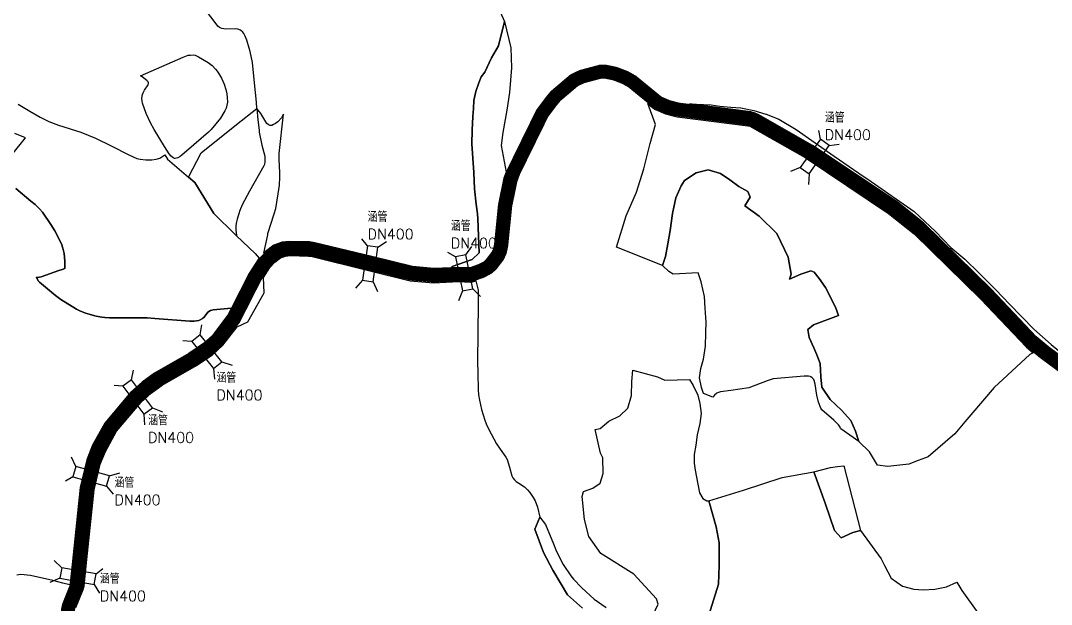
# Model space of a CAD drawing. Header units: millimetres. Extents: x 35444746 to 35449000, y 3482000 to 3488437.
# Drawn here: x 35447621.2 to 35447917.9, y 3487617.1 to 3487785.2 of the extents above; entities that cross this region are included whole.
import ezdxf

# ---------------------------------------------------------------- set-up
doc = ezdxf.new("R2010")
doc.units = ezdxf.units.MM
doc.linetypes.add('X3', pattern=[5, 4, -1])
for name, color, linetype, true_color in [('0203.02旱地整理', 9, 'Continuous', 0x808080), ('0204.02水田整理', 9, 'Continuous', 0x808080), ('0302.02田间道路工程', 6, 'X3', 0xff00ff), ('0401.03涵管标注', 4, '732', 0x00ffff)]:
    doc.layers.add(name, color=color, linetype=linetype, true_color=true_color)
doc.styles.add('FS', font='rs.shx', dxfattribs={"bigfont": 'fs.shx'})
doc.linetypes.add('732', pattern='A,9,-0.5,[162,AAA.SHX,S=1,R=0,X=0,Y=0],-0.5', length=10)

msp = doc.modelspace()

# ---------------------------------------------------------------- linework, layer by layer
at = {"layer": '0203.02旱地整理', "color": 41}
for points in [[(35447760.503, 3487784.953), (35447762.286, 3487777.359), (35447762.518, 3487771.589), (35447761.962, 3487764.505), (35447761.17, 3487759.391), (35447760.023, 3487753.003), (35447759.517, 3487749.25), (35447760.957571, 3487741.580711), (35447760.333219, 3487739.844402), (35447758.756706, 3487732.279548), (35447757.593133, 3487720.795958), (35447757.293418, 3487719.391703), (35447756.852883, 3487718.410856), (35447755.243724, 3487716.278645), (35447754.539029, 3487715.6784), (35447752.983288, 3487714.841626), (35447750.571547, 3487714.013352), (35447747.380498, 3487714.142275), (35447745.038819, 3487714.039051), (35447745.40278, 3487714.406371), (35447751.168317, 3487716.360211), (35447753.191, 3487718.281), (35447752.839, 3487728.119), (35447752.711, 3487729.532), (35447752.311, 3487732.362), (35447751.889, 3487736.784), (35447751.637, 3487741.423), (35447751.087, 3487749.722), (35447751.153, 3487753.616), (35447751.373, 3487757.568), (35447751.557, 3487759.84), (35447751.665, 3487762.158), (35447752.215, 3487764.798), (35447753.073, 3487767.299), (35447753.749, 3487769.019), (35447754.804, 3487770.313), (35447756.708, 3487774.429), (35447758.762, 3487777.87)], [(35447760.503, 3487784.953), (35447762.286, 3487777.359), (35447762.518, 3487771.589), (35447761.962, 3487764.505), (35447761.17, 3487759.391), (35447760.023, 3487753.003), (35447759.517, 3487749.25), (35447760.957571, 3487741.580711), (35447760.333219, 3487739.844402), (35447758.756706, 3487732.279548), (35447757.593133, 3487720.795958), (35447757.293418, 3487719.391703), (35447756.852883, 3487718.410856), (35447755.243724, 3487716.278645), (35447754.539029, 3487715.6784), (35447752.983288, 3487714.841626), (35447750.571547, 3487714.013352), (35447747.380498, 3487714.142275), (35447745.038819, 3487714.039051), (35447745.40278, 3487714.406371), (35447751.168317, 3487716.360211), (35447753.191, 3487718.281), (35447752.839, 3487728.119), (35447752.711, 3487729.532), (35447752.311, 3487732.362), (35447751.889, 3487736.784), (35447751.637, 3487741.423), (35447751.087, 3487749.722), (35447751.153, 3487753.616), (35447751.373, 3487757.568), (35447751.557, 3487759.84), (35447751.665, 3487762.158), (35447752.215, 3487764.798), (35447753.073, 3487767.299), (35447753.749, 3487769.019), (35447754.804, 3487770.313), (35447756.708, 3487774.429), (35447758.762, 3487777.87)], [(35447669.412, 3487775.221), (35447670.119, 3487775.231), (35447670.871, 3487775.289), (35447671.508, 3487775.193), (35447672.463, 3487774.698), (35447675.231, 3487773.101), (35447676.329, 3487772.23), (35447677.341, 3487771.158), (35447677.761, 3487770.644), (35447678.221, 3487770.012), (35447679.039, 3487768.603), (35447679.769, 3487766.833), (35447680.25, 3487765.292), (35447680.552, 3487764.091), (35447680.707, 3487763.008), (35447680.723, 3487761.647), (35447680.59, 3487760.806), (35447680.349, 3487759.982), (35447679.995, 3487759.171), (35447679.741, 3487758.716), (35447678.738, 3487757.078), (35447676.053, 3487753.818), (35447675.317, 3487753.06), (35447671.033, 3487749.444), (35447667.618, 3487746.48), (35447667.111, 3487746.074), (35447666.466, 3487745.683), (35447665.702, 3487745.446), (35447665.552, 3487745.465), (35447665.102, 3487745.635), (35447664.534, 3487746.148), (35447664.01, 3487746.854), (35447662.633, 3487748.979), (35447659.685, 3487753.818), (35447658.611, 3487755.756), (35447657.326, 3487758.46), (35447656.324, 3487761.398), (35447656.195, 3487761.955), (35447656.145, 3487762.83), (35447656.313, 3487763.904), (35447656.482, 3487764.391), (35447656.866, 3487765.129), (35447657.924, 3487766.694), (35447658.033, 3487767.024), (35447658.026, 3487767.3), (35447657.91, 3487767.534), (35447657.573, 3487767.911), (35447656.192, 3487768.985), (35447655.722, 3487769.304), (35447668.004, 3487774.64)], [(35447669.412, 3487775.221), (35447670.119, 3487775.231), (35447670.871, 3487775.289), (35447671.508, 3487775.193), (35447672.463, 3487774.698), (35447675.231, 3487773.101), (35447676.329, 3487772.23), (35447677.341, 3487771.158), (35447677.761, 3487770.644), (35447678.221, 3487770.012), (35447679.039, 3487768.603), (35447679.769, 3487766.833), (35447680.25, 3487765.292), (35447680.552, 3487764.091), (35447680.707, 3487763.008), (35447680.723, 3487761.647), (35447680.59, 3487760.806), (35447680.349, 3487759.982), (35447679.995, 3487759.171), (35447679.741, 3487758.716), (35447678.738, 3487757.078), (35447676.053, 3487753.818), (35447675.317, 3487753.06), (35447671.033, 3487749.444), (35447667.618, 3487746.48), (35447667.111, 3487746.074), (35447666.466, 3487745.683), (35447665.702, 3487745.446), (35447665.552, 3487745.465), (35447665.102, 3487745.635), (35447664.534, 3487746.148), (35447664.01, 3487746.854), (35447662.633, 3487748.979), (35447659.685, 3487753.818), (35447658.611, 3487755.756), (35447657.326, 3487758.46), (35447656.324, 3487761.398), (35447656.195, 3487761.955), (35447656.145, 3487762.83), (35447656.313, 3487763.904), (35447656.482, 3487764.391), (35447656.866, 3487765.129), (35447657.924, 3487766.694), (35447658.033, 3487767.024), (35447658.026, 3487767.3), (35447657.91, 3487767.534), (35447657.573, 3487767.911), (35447656.192, 3487768.985), (35447655.722, 3487769.304), (35447668.004, 3487774.64)], [(35447689.238, 3487759.831), (35447689.476, 3487756.626), (35447689.84, 3487753.608), (35447689.907, 3487753.048), (35447690.623, 3487749.341), (35447691.468, 3487746.164), (35447691.551, 3487745.111), (35447691.512, 3487744.552), (35447691.375, 3487743.735), (35447691.258, 3487743.416), (35447687.117, 3487736.06), (35447684.975, 3487732.119), (35447684.311, 3487730.464), (35447683.519, 3487728.013), (35447683.316, 3487727.239), (35447683.152, 3487726.178), (35447683.191, 3487725.331), (35447683.209, 3487724.936), (35447683.355, 3487723.337), (35447683.367, 3487723.234), (35447683.033, 3487723.547), (35447676.795, 3487729.654), (35447671.34, 3487738.618), (35447669.569, 3487740.117), (35447673.208, 3487747.091), (35447683.353, 3487755.313)], [(35447689.238, 3487759.831), (35447689.476, 3487756.626), (35447689.84, 3487753.608), (35447689.907, 3487753.048), (35447690.623, 3487749.341), (35447691.468, 3487746.164), (35447691.551, 3487745.111), (35447691.512, 3487744.552), (35447691.375, 3487743.735), (35447691.258, 3487743.416), (35447687.117, 3487736.06), (35447684.975, 3487732.119), (35447684.311, 3487730.464), (35447683.519, 3487728.013), (35447683.316, 3487727.239), (35447683.152, 3487726.178), (35447683.191, 3487725.331), (35447683.209, 3487724.936), (35447683.355, 3487723.337), (35447683.367, 3487723.234), (35447683.033, 3487723.547), (35447676.795, 3487729.654), (35447671.34, 3487738.618), (35447669.569, 3487740.117), (35447673.208, 3487747.091), (35447683.353, 3487755.313)], [(35447801.72162, 3487761.266137), (35447803.171352, 3487760.081335), (35447803.932665, 3487759.591808), (35447806.8001, 3487758.364429), (35447809.441643, 3487757.674228), (35447810.147693, 3487757.516711), (35447830.551314, 3487754.899505), (35447831.124673, 3487754.740485), (35447831.73098, 3487754.425698), (35447846.987973, 3487745.775923), (35447871.045541, 3487729.663956), (35447878.425147, 3487723.815373), (35447897.592855, 3487705.012878), (35447910.704607, 3487691.176313), (35447912.63136, 3487689.558427), (35447911.706, 3487689.111), (35447901.468, 3487679.523), (35447894.725, 3487671.739), (35447892.931, 3487669.668), (35447890.08, 3487666.196), (35447882.44, 3487659.627), (35447881.65, 3487659.327), (35447879.529, 3487658.522), (35447876.876, 3487657.516), (35447870.857, 3487656.844), (35447867.87, 3487657.167), (35447865.545, 3487661.079), (35447862.451, 3487664.026), (35447861.477, 3487666.968), (35447860.186, 3487670.069), (35447857.511, 3487673.012), (35447854.266, 3487676.121), (35447851.837, 3487679.634), (35447851.524, 3487682.649), (35447851.296, 3487686.478), (35447850.41, 3487689.007), (35447849.523, 3487690.966), (35447848.151, 3487693.985), (35447847.748, 3487696.263), (35447849.382, 3487697.64), (35447856.66, 3487700.265), (35447855.762, 3487702.669), (35447852.854, 3487708.301), (35447851.073, 3487710.915), (35447849.615, 3487712.795), (35447848.639, 3487713.125), (35447845.788, 3487712.169), (35447842.512, 3487710.791), (35447842.963, 3487712.174), (35447842.091, 3487717.112), (35447838.85, 3487723.937), (35447833.82, 3487728.898), (35447829.662, 3487731.89), (35447831.224, 3487734.331), (35447830.492, 3487736.013), (35447827.98, 3487737.404), (35447825.309, 3487739.364), (35447822.636, 3487741.162), (35447819.074, 3487742.195), (35447815.671, 3487741.36), (35447812.262, 3487739.121), (35447811.38, 3487737.576), (35447809.826, 3487734.181), (35447808.835, 3487729.648), (35447808.166, 3487724.71), (35447807.502, 3487720.905), (35447806.832, 3487717.274), (35447805.987, 3487714.715), (35447792.752, 3487719.929), (35447795.468, 3487728.934), (35447798.493, 3487735.799), (35447800.592, 3487742.521), (35447802.385, 3487749.823), (35447803.99, 3487755.25)], [(35447801.72162, 3487761.266137), (35447803.171352, 3487760.081335), (35447803.932665, 3487759.591808), (35447806.8001, 3487758.364429), (35447809.441643, 3487757.674228), (35447810.147693, 3487757.516711), (35447830.551314, 3487754.899505), (35447831.124673, 3487754.740485), (35447831.73098, 3487754.425698), (35447846.987973, 3487745.775923), (35447871.045541, 3487729.663956), (35447878.425147, 3487723.815373), (35447897.592855, 3487705.012878), (35447910.704607, 3487691.176313), (35447912.63136, 3487689.558427), (35447911.706, 3487689.111), (35447901.468, 3487679.523), (35447894.725, 3487671.739), (35447892.931, 3487669.668), (35447890.08, 3487666.196), (35447882.44, 3487659.627), (35447881.65, 3487659.327), (35447879.529, 3487658.522), (35447876.876, 3487657.516), (35447870.857, 3487656.844), (35447867.87, 3487657.167), (35447865.545, 3487661.079), (35447862.451, 3487664.026), (35447861.477, 3487666.968), (35447860.186, 3487670.069), (35447857.511, 3487673.012), (35447854.266, 3487676.121), (35447851.837, 3487679.634), (35447851.524, 3487682.649), (35447851.296, 3487686.478), (35447850.41, 3487689.007), (35447849.523, 3487690.966), (35447848.151, 3487693.985), (35447847.748, 3487696.263), (35447849.382, 3487697.64), (35447856.66, 3487700.265), (35447855.762, 3487702.669), (35447852.854, 3487708.301), (35447851.073, 3487710.915), (35447849.615, 3487712.795), (35447848.639, 3487713.125), (35447845.788, 3487712.169), (35447842.512, 3487710.791), (35447842.963, 3487712.174), (35447842.091, 3487717.112), (35447838.85, 3487723.937), (35447833.82, 3487728.898), (35447829.662, 3487731.89), (35447831.224, 3487734.331), (35447830.492, 3487736.013), (35447827.98, 3487737.404), (35447825.309, 3487739.364), (35447822.636, 3487741.162), (35447819.074, 3487742.195), (35447815.671, 3487741.36), (35447812.262, 3487739.121), (35447811.38, 3487737.576), (35447809.826, 3487734.181), (35447808.835, 3487729.648), (35447808.166, 3487724.71), (35447807.502, 3487720.905), (35447806.832, 3487717.274), (35447805.987, 3487714.715), (35447792.752, 3487719.929), (35447795.468, 3487728.934), (35447798.493, 3487735.799), (35447800.592, 3487742.521), (35447802.385, 3487749.823), (35447803.99, 3487755.25)], [(35447805.987, 3487714.715), (35447806.832, 3487717.274), (35447807.502, 3487720.905), (35447808.166, 3487724.71), (35447808.835, 3487729.648), (35447809.826, 3487734.181), (35447811.38, 3487737.576), (35447812.262, 3487739.121), (35447815.671, 3487741.36), (35447819.074, 3487742.195), (35447822.636, 3487741.162), (35447825.309, 3487739.364), (35447827.98, 3487737.404), (35447830.492, 3487736.013), (35447831.224, 3487734.331), (35447829.662, 3487731.89), (35447833.82, 3487728.898), (35447838.85, 3487723.937), (35447842.091, 3487717.112), (35447842.963, 3487712.174), (35447842.512, 3487710.791), (35447845.788, 3487712.169), (35447848.639, 3487713.125), (35447849.615, 3487712.795), (35447851.073, 3487710.915), (35447852.854, 3487708.301), (35447855.762, 3487702.669), (35447856.66, 3487700.265), (35447849.382, 3487697.64), (35447847.748, 3487696.263), (35447848.151, 3487693.985), (35447849.523, 3487690.966), (35447850.41, 3487689.007), (35447851.296, 3487686.478), (35447851.524, 3487682.649), (35447851.837, 3487679.634), (35447854.266, 3487676.121), (35447857.511, 3487673.012), (35447860.186, 3487670.069), (35447861.477, 3487666.968), (35447862.451, 3487664.026), (35447857.3, 3487667.666), (35447857.214, 3487667.728), (35447856.964, 3487668.302), (35447856.647, 3487668.834), (35447855.254, 3487670.152), (35447851.801, 3487673.147), (35447851.502, 3487673.648), (35447850.845, 3487675.297), (35447850.404, 3487677.352), (35447849.866, 3487680.559), (35447849.617, 3487681.598), (35447849.49, 3487681.847), (35447849.036, 3487682.381), (35447848.661, 3487682.675), (35447848.493, 3487682.748), (35447848.024, 3487682.854), (35447846.698, 3487682.848), (35447837.777, 3487682.053), (35447836.046, 3487681.459), (35447830.804, 3487679.435), (35447825.585, 3487678.702), (35447822.671, 3487678.271), (35447822.061, 3487678.144), (35447821.585, 3487677.91), (35447820.89, 3487677.395), (35447820.464, 3487676.765), (35447817.794, 3487677.869), (35447817.219, 3487679.536), (35447816.661, 3487682.307), (35447816.998, 3487684.994), (35447817.742, 3487687.679), (35447818.329, 3487691.504), (35447818.426, 3487695.332), (35447818.525, 3487698.503), (35447818.457, 3487699.736), (35447818.29, 3487702.391), (35447818.08, 3487705.728), (35447817.05, 3487709.973), (35447816.238, 3487712.569), (35447809.026, 3487712.164), (35447807.782, 3487712.98)], [(35447805.987, 3487714.715), (35447806.832, 3487717.274), (35447807.502, 3487720.905), (35447808.166, 3487724.71), (35447808.835, 3487729.648), (35447809.826, 3487734.181), (35447811.38, 3487737.576), (35447812.262, 3487739.121), (35447815.671, 3487741.36), (35447819.074, 3487742.195), (35447822.636, 3487741.162), (35447825.309, 3487739.364), (35447827.98, 3487737.404), (35447830.492, 3487736.013), (35447831.224, 3487734.331), (35447829.662, 3487731.89), (35447833.82, 3487728.898), (35447838.85, 3487723.937), (35447842.091, 3487717.112), (35447842.963, 3487712.174), (35447842.512, 3487710.791), (35447845.788, 3487712.169), (35447848.639, 3487713.125), (35447849.615, 3487712.795), (35447851.073, 3487710.915), (35447852.854, 3487708.301), (35447855.762, 3487702.669), (35447856.66, 3487700.265), (35447849.382, 3487697.64), (35447847.748, 3487696.263), (35447848.151, 3487693.985), (35447849.523, 3487690.966), (35447850.41, 3487689.007), (35447851.296, 3487686.478), (35447851.524, 3487682.649), (35447851.837, 3487679.634), (35447854.266, 3487676.121), (35447857.511, 3487673.012), (35447860.186, 3487670.069), (35447861.477, 3487666.968), (35447862.451, 3487664.026), (35447857.3, 3487667.666), (35447857.214, 3487667.728), (35447856.964, 3487668.302), (35447856.647, 3487668.834), (35447855.254, 3487670.152), (35447851.801, 3487673.147), (35447851.502, 3487673.648), (35447850.845, 3487675.297), (35447850.404, 3487677.352), (35447849.866, 3487680.559), (35447849.617, 3487681.598), (35447849.49, 3487681.847), (35447849.036, 3487682.381), (35447848.661, 3487682.675), (35447848.493, 3487682.748), (35447848.024, 3487682.854), (35447846.698, 3487682.848), (35447837.777, 3487682.053), (35447836.046, 3487681.459), (35447830.804, 3487679.435), (35447825.585, 3487678.702), (35447822.671, 3487678.271), (35447822.061, 3487678.144), (35447821.585, 3487677.91), (35447820.89, 3487677.395), (35447820.464, 3487676.765), (35447817.794, 3487677.869), (35447817.219, 3487679.536), (35447816.661, 3487682.307), (35447816.998, 3487684.994), (35447817.742, 3487687.679), (35447818.329, 3487691.504), (35447818.426, 3487695.332), (35447818.525, 3487698.503), (35447818.457, 3487699.736), (35447818.29, 3487702.391), (35447818.08, 3487705.728), (35447817.05, 3487709.973), (35447816.238, 3487712.569), (35447809.026, 3487712.164), (35447807.782, 3487712.98)], [(35447849.541, 3487655.281), (35447854.346, 3487656.572), (35447856.302, 3487656.808), (35447858.177, 3487657.045), (35447862.904, 3487638.359), (35447860.784, 3487637.852), (35447857.428, 3487636.314), (35447855.477, 3487638.446), (35447852.739, 3487646.29)], [(35447849.541, 3487655.281), (35447854.346, 3487656.572), (35447856.302, 3487656.808), (35447858.177, 3487657.045), (35447862.904, 3487638.359), (35447860.784, 3487637.852), (35447857.428, 3487636.314), (35447855.477, 3487638.446), (35447852.739, 3487646.29)]]:
    msp.add_lwpolyline(points, close=True, dxfattribs=at)
for points in [[(35447620.506, 3487761.1), (35447623.864, 3487759.1), (35447626.835, 3487757.372), (35447629.396, 3487756.151), (35447632.106, 3487755.095), (35447638.532, 3487753.037), (35447642.817, 3487751.335), (35447647.317, 3487749.121), (35447652.341, 3487746.58), (35447654.721, 3487745.522), (35447655.625, 3487745.288), (35447657.269, 3487745.053), (35447659.036, 3487745.104), (35447660.278, 3487745.292), (35447661.319, 3487745.597), (35447662.761, 3487746.51), (35447663.492, 3487745.263), (35447669.569, 3487740.117), (35447671.34, 3487738.618), (35447676.795, 3487729.654), (35447683.033, 3487723.547), (35447683.367, 3487723.234), (35447688.753, 3487718.181), (35447689.904811, 3487716.82431), (35447689.772541, 3487716.687311), (35447687.037675, 3487712.411137), (35447681.967314, 3487702.441871), (35447676.669, 3487701.968), (35447675.851, 3487701.762), (35447675.148, 3487701.261), (35447674.068, 3487699.856), (35447673.609, 3487699.389), (35447672.932, 3487699.04), (35447672.484, 3487698.872), (35447671.817, 3487698.73), (35447671.199, 3487698.663), (35447669.935, 3487698.664), (35447659.873, 3487699.473), (35447657.68, 3487699.584), (35447654.975, 3487699.59), (35447646.802, 3487699.607), (35447645.435, 3487699.676), (35447644.556, 3487699.778), (35447642.944, 3487700.122), (35447639.92, 3487700.982), (35447638.228, 3487701.644), (35447637.352, 3487702.096), (35447632.765, 3487704.922), (35447631.274, 3487706.012), (35447626.703, 3487709.837), (35447626.251, 3487710.26), (35447625.81, 3487711.352), (35447626.181, 3487711.189), (35447627.124, 3487711.415), (35447632.205, 3487713.27), (35447633.189, 3487713.571), (35447633.92, 3487713.845), (35447634.001, 3487715.965), (35447633.745, 3487718.169), (35447633.419, 3487719.697), (35447632.95, 3487720.954), (35447631.069, 3487724.671), (35447629.925, 3487726.525), (35447627.531, 3487730.036), (35447626.71, 3487730.969), (35447625.423, 3487732.269), (35447624.201, 3487733.225), (35447619.832, 3487736.845)], [(35447620.506, 3487761.1), (35447623.864, 3487759.1), (35447626.835, 3487757.372), (35447629.396, 3487756.151), (35447632.106, 3487755.095), (35447638.532, 3487753.037), (35447642.817, 3487751.335), (35447647.317, 3487749.121), (35447652.341, 3487746.58), (35447654.721, 3487745.522), (35447655.625, 3487745.288), (35447657.269, 3487745.053), (35447659.036, 3487745.104), (35447660.278, 3487745.292), (35447661.319, 3487745.597), (35447662.761, 3487746.51), (35447663.492, 3487745.263), (35447669.569, 3487740.117), (35447671.34, 3487738.618), (35447676.795, 3487729.654), (35447683.033, 3487723.547), (35447683.367, 3487723.234), (35447688.753, 3487718.181), (35447689.904811, 3487716.82431), (35447689.772541, 3487716.687311), (35447687.037675, 3487712.411137), (35447681.967314, 3487702.441871), (35447676.669, 3487701.968), (35447675.851, 3487701.762), (35447675.148, 3487701.261), (35447674.068, 3487699.856), (35447673.609, 3487699.389), (35447672.932, 3487699.04), (35447672.484, 3487698.872), (35447671.817, 3487698.73), (35447671.199, 3487698.663), (35447669.935, 3487698.664), (35447659.873, 3487699.473), (35447657.68, 3487699.584), (35447654.975, 3487699.59), (35447646.802, 3487699.607), (35447645.435, 3487699.676), (35447644.556, 3487699.778), (35447642.944, 3487700.122), (35447639.92, 3487700.982), (35447638.228, 3487701.644), (35447637.352, 3487702.096), (35447632.765, 3487704.922), (35447631.274, 3487706.012), (35447626.703, 3487709.837), (35447626.251, 3487710.26), (35447625.81, 3487711.352), (35447626.181, 3487711.189), (35447627.124, 3487711.415), (35447632.205, 3487713.27), (35447633.189, 3487713.571), (35447633.92, 3487713.845), (35447634.001, 3487715.965), (35447633.745, 3487718.169), (35447633.419, 3487719.697), (35447632.95, 3487720.954), (35447631.069, 3487724.671), (35447629.925, 3487726.525), (35447627.531, 3487730.036), (35447626.71, 3487730.969), (35447625.423, 3487732.269), (35447624.201, 3487733.225), (35447619.832, 3487736.845)], [(35447922.886534, 3487686.900021), (35447916.96337, 3487691.261911), (35447913.513323, 3487694.158899), (35447900.510477, 3487707.880538), (35447881.135133, 3487726.886713), (35447873.457719, 3487732.971319), (35447849.137626, 3487749.259105), (35447833.68266, 3487758.021119), (35447832.629899, 3487758.5677), (35447831.362234, 3487758.919283), (35447813.770893, 3487761.175754), (35447817.722999, 3487761.016964), (35447819.987, 3487760.926), (35447822.496, 3487760.511), (35447825.654978, 3487760.283701), (35447828.486, 3487760.08), (35447832.289, 3487759.336), (35447835.686, 3487758.268), (35447835.824981, 3487758.212953), (35447839.405, 3487756.795), (35447844.456994, 3487753.827991), (35447855.394, 3487746.119), (35447862.5, 3487741.23), (35447866.02626, 3487738.835819), (35447878.439, 3487730.186), (35447884.564, 3487724.497), (35447888.933, 3487719.879), (35447892.967, 3487716.505), (35447897.082, 3487712.436), (35447901.947, 3487707.643), (35447905.810636, 3487703.551646), (35447912.806225, 3487696.369801), (35447917.847729, 3487691.919673), (35447922.768, 3487687.853)], [(35447922.886534, 3487686.900021), (35447916.96337, 3487691.261911), (35447913.513323, 3487694.158899), (35447900.510477, 3487707.880538), (35447881.135133, 3487726.886713), (35447873.457719, 3487732.971319), (35447849.137626, 3487749.259105), (35447833.68266, 3487758.021119), (35447832.629899, 3487758.5677), (35447831.362234, 3487758.919283), (35447813.770893, 3487761.175754), (35447817.722999, 3487761.016964), (35447819.987, 3487760.926), (35447822.496, 3487760.511), (35447825.654978, 3487760.283701), (35447828.486, 3487760.08), (35447832.289, 3487759.336), (35447835.686, 3487758.268), (35447835.824981, 3487758.212953), (35447839.405, 3487756.795), (35447844.456994, 3487753.827991), (35447855.394, 3487746.119), (35447862.5, 3487741.23), (35447866.02626, 3487738.835819), (35447878.439, 3487730.186), (35447884.564, 3487724.497), (35447888.933, 3487719.879), (35447892.967, 3487716.505), (35447897.082, 3487712.436), (35447901.947, 3487707.643), (35447905.810636, 3487703.551646), (35447912.806225, 3487696.369801), (35447917.847729, 3487691.919673), (35447922.768, 3487687.853)], [(35447618.70563, 3487746.543296), (35447622.627, 3487751.44), (35447619.577104, 3487752.708249)], [(35447618.70563, 3487746.543296), (35447622.627, 3487751.44), (35447619.577104, 3487752.708249)], [(35447803.196, 3487613.987), (35447804.683, 3487617.176), (35447804.21, 3487618.744), (35447797.714, 3487625.795), (35447788.199, 3487631.795), (35447784.725, 3487636.686), (35447783.527, 3487641.567), (35447782.823, 3487648.234), (35447783.256, 3487649.653), (35447785.907, 3487650.567), (35447788.041, 3487652.031), (35447788.892, 3487654.809), (35447788.748, 3487659.276), (35447788.098, 3487660.696), (35447786.545, 3487667.439), (35447788.066, 3487667.76), (35447790.506, 3487669.857), (35447793.673, 3487671.383), (35447796.032, 3487673.642), (35447796.999, 3487677.281), (35447797.097, 3487681.253), (35447797.395, 3487684.575), (35447804.546, 3487682.681), (35447806.606, 3487681.63), (35447813.75, 3487681.911), (35447814.8, 3487680.117), (35447816.09, 3487677.346), (35447816.73, 3487674.984), (35447817.116, 3487672.048), (35447816.687, 3487669.193), (35447815.94, 3487665.938), (35447815.602, 3487663.008), (35447815.102, 3487660.24), (35447815.091, 3487657.797), (35447815.327, 3487655.759), (35447815.726, 3487653.721), (35447816.583, 3487649.279), (35447817.555, 3487647.644), (35447818.694, 3487646.987), (35447819.265, 3487646.984), (35447821.435, 3487639.472), (35447822.231, 3487634.82), (35447822.285, 3487628.295), (35447822.099, 3487622.913), (35447819.289, 3487614.035)], [(35447803.196, 3487613.987), (35447804.683, 3487617.176), (35447804.21, 3487618.744), (35447797.714, 3487625.795), (35447788.199, 3487631.795), (35447784.725, 3487636.686), (35447783.527, 3487641.567), (35447782.823, 3487648.234), (35447783.256, 3487649.653), (35447785.907, 3487650.567), (35447788.041, 3487652.031), (35447788.892, 3487654.809), (35447788.748, 3487659.276), (35447788.098, 3487660.696), (35447786.545, 3487667.439), (35447788.066, 3487667.76), (35447790.506, 3487669.857), (35447793.673, 3487671.383), (35447796.032, 3487673.642), (35447796.999, 3487677.281), (35447797.097, 3487681.253), (35447797.395, 3487684.575), (35447804.546, 3487682.681), (35447806.606, 3487681.63), (35447813.75, 3487681.911), (35447814.8, 3487680.117), (35447816.09, 3487677.346), (35447816.73, 3487674.984), (35447817.116, 3487672.048), (35447816.687, 3487669.193), (35447815.94, 3487665.938), (35447815.602, 3487663.008), (35447815.102, 3487660.24), (35447815.091, 3487657.797), (35447815.327, 3487655.759), (35447815.726, 3487653.721), (35447816.583, 3487649.279), (35447817.555, 3487647.644), (35447818.694, 3487646.987), (35447819.265, 3487646.984), (35447821.435, 3487639.472), (35447822.231, 3487634.82), (35447822.285, 3487628.295), (35447822.099, 3487622.913), (35447819.289, 3487614.035)], [(35447782.953, 3487616.029), (35447778.625, 3487619.903), (35447774.393, 3487626.975), (35447771.711, 3487632.071), (35447769.2, 3487638.807), (35447770.698, 3487642.283), (35447772.31, 3487640.158), (35447774.576, 3487634.535), (35447775.246, 3487632.812), (35447776.941, 3487629.446), (35447777.393, 3487628.666), (35447779.575, 3487625.377), (35447780.314, 3487624.419), (35447782.785, 3487621.942), (35447786.287, 3487618.685), (35447789.724, 3487616.201)], [(35447782.953, 3487616.029), (35447778.625, 3487619.903), (35447774.393, 3487626.975), (35447771.711, 3487632.071), (35447769.2, 3487638.807), (35447770.698, 3487642.283), (35447772.31, 3487640.158), (35447774.576, 3487634.535), (35447775.246, 3487632.812), (35447776.941, 3487629.446), (35447777.393, 3487628.666), (35447779.575, 3487625.377), (35447780.314, 3487624.419), (35447782.785, 3487621.942), (35447786.287, 3487618.685), (35447789.724, 3487616.201)]]:
    msp.add_lwpolyline(points, dxfattribs=at)
at = {"layer": '0204.02水田整理', "color": 51}
for points in [[(35447757.473, 3487791.642), (35447760.503, 3487784.953), (35447758.762, 3487777.87), (35447756.708, 3487774.429), (35447754.804, 3487770.313), (35447753.749, 3487769.019), (35447753.073, 3487767.299), (35447752.215, 3487764.798), (35447751.665, 3487762.158), (35447751.557, 3487759.84), (35447751.373, 3487757.568), (35447751.153, 3487753.616), (35447751.087, 3487749.722), (35447751.637, 3487741.423), (35447751.889, 3487736.784), (35447752.311, 3487732.362), (35447752.711, 3487729.532), (35447752.839, 3487728.119), (35447753.191, 3487718.281), (35447751.168317, 3487716.360211), (35447745.40278, 3487714.406371), (35447745.038819, 3487714.039051), (35447740.162287, 3487713.824089), (35447733.968488, 3487714.360231), (35447722.286071, 3487717.238218), (35447705.90176, 3487721.249857), (35447704.408174, 3487721.464856), (35447698.602558, 3487721.622988), (35447696.506254, 3487721.354347), (35447694.1085, 3487720.504557), (35447691.715357, 3487718.699584), (35447691.272463, 3487718.240856), (35447692.34, 3487723.554), (35447692.416, 3487723.887), (35447694.233, 3487729.541), (35447694.637, 3487731.123), (35447694.994, 3487732.957), (35447695.365, 3487735.294), (35447695.696, 3487737.836), (35447695.834, 3487740.095), (35447695.863, 3487741.325), (35447695.619, 3487745.284), (35447695.66, 3487746.933), (35447696.921, 3487758.286), (35447696.536, 3487757.529), (35447696.307, 3487757.181), (35447695.3, 3487756.076), (35447694.582, 3487755.536), (35447694.048, 3487755.232), (35447693.496, 3487755.009), (35447693.059, 3487754.977), (35447692.751, 3487755.062), (35447692.453, 3487755.22), (35447692.12, 3487755.543), (35447690.36, 3487758.444), (35447689.238, 3487759.831), (35447689.097, 3487761.736), (35447688.582, 3487767.243), (35447687.932, 3487773.145), (35447687.309, 3487776.257), (35447687.052, 3487777.234), (35447686.317, 3487779.575), (35447685.834, 3487780.731), (35447685.455, 3487781.433), (35447685.169, 3487781.838), (35447684.473, 3487782.462), (35447683.789, 3487782.724), (35447683.062, 3487782.757), (35447680.308, 3487782.749), (35447679.144, 3487782.911), (35447678.678, 3487783.054), (35447678.434, 3487783.192), (35447677.987, 3487783.59), (35447676.918, 3487785.025), (35447675.023, 3487787.474)], [(35447619.832, 3487736.845), (35447624.201, 3487733.225), (35447625.423, 3487732.269), (35447626.71, 3487730.969), (35447627.531, 3487730.036), (35447629.925, 3487726.525), (35447631.069, 3487724.671), (35447632.95, 3487720.954), (35447633.419, 3487719.697), (35447633.745, 3487718.169), (35447634.001, 3487715.965), (35447633.92, 3487713.845), (35447633.189, 3487713.571), (35447632.205, 3487713.27), (35447627.124, 3487711.415), (35447626.181, 3487711.189), (35447625.81, 3487711.352), (35447626.251, 3487710.26), (35447626.703, 3487709.837), (35447631.274, 3487706.012), (35447632.765, 3487704.922), (35447637.352, 3487702.096), (35447638.228, 3487701.644), (35447639.92, 3487700.982), (35447642.944, 3487700.122), (35447644.556, 3487699.778), (35447645.435, 3487699.676), (35447646.802, 3487699.607), (35447654.975, 3487699.59), (35447657.68, 3487699.584), (35447659.873, 3487699.473), (35447669.935, 3487698.664), (35447671.199, 3487698.663), (35447671.817, 3487698.73), (35447672.484, 3487698.872), (35447672.932, 3487699.04), (35447673.609, 3487699.389), (35447674.068, 3487699.856), (35447675.148, 3487701.261), (35447675.851, 3487701.762), (35447676.669, 3487701.968), (35447681.967314, 3487702.441871), (35447680.899107, 3487700.341578), (35447676.439334, 3487694.565303), (35447673.870683, 3487692.192713), (35447669.684735, 3487689.376191), (35447659.76016, 3487683.693396), (35447656.201045, 3487681.119138), (35447652.97339, 3487678.207424), (35447645.480599, 3487669.346932), (35447641.939042, 3487662.932545), (35447640.248331, 3487658.740292), (35447638.338465, 3487650.75754), (35447636.071408, 3487628.629479), (35447635.487189, 3487623.216885), (35447635.362736, 3487622.789674), (35447633.341, 3487623.263), (35447630.545, 3487623.98), (35447624.03, 3487625.476), (35447621.316, 3487625.725), (35447620.119, 3487625.583)], [(35447637.141837, 3487616.217836), (35447639.223012, 3487621.416475), (35447639.515136, 3487622.419252), (35447640.139262, 3487628.201567), (35447642.379741, 3487650.070211), (35447644.155547, 3487657.492627), (35447645.63968, 3487661.172653), (35447648.865498, 3487667.01518), (35447655.918288, 3487675.355356), (35447658.776991, 3487677.934233), (35447661.98122, 3487680.251807), (35447671.845488, 3487685.90007), (35447676.414992, 3487688.974669), (35447679.466992, 3487691.793715), (35447683.526274, 3487697.051275), (35447686.574886, 3487698.46529), (35447691.302001, 3487706.850628), (35447691.165135, 3487711.273133), (35447692.998534, 3487714.139793), (35447694.43483, 3487715.627437), (35447696.06859, 3487716.859663), (35447697.460189, 3487717.35286), (35447698.808059, 3487717.52559), (35447704.059935, 3487717.38254), (35447705.122153, 3487717.229637), (35447721.310493, 3487713.26598), (35447733.298896, 3487710.312613), (35447740.075614, 3487709.726013), (35447747.388017, 3487710.048351), (35447750.594928, 3487709.918787), (35447751.317929, 3487709.944906), (35447752.221678, 3487710.255284), (35447752.929, 3487707.573), (35447752.875, 3487703.786), (35447752.751, 3487687.09), (35447752.79, 3487683.691), (35447752.92, 3487678.911), (35447753.042, 3487677.481), (35447753.265, 3487675.885), (35447753.869, 3487673.271), (35447754.797, 3487670.16), (35447755.212, 3487669.126), (35447755.884, 3487667.691), (35447758.2, 3487663.395), (35447759.226, 3487661.784), (35447760.834, 3487659.485), (35447761.212, 3487658.806), (35447761.95, 3487656.603), (35447762.634, 3487654.177), (35447762.914, 3487653.572), (35447763.388, 3487652.96), (35447763.86, 3487652.54), (35447764.651, 3487652.042), (35447766.251, 3487650.985), (35447767.092, 3487650.153), (35447767.778, 3487649.298), (35447768.766, 3487647.929), (35447769.288, 3487646.904), (35447770.017, 3487645.142), (35447770.698, 3487642.283), (35447769.2, 3487638.807), (35447771.711, 3487632.071), (35447774.393, 3487626.975), (35447778.625, 3487619.903), (35447782.953, 3487616.029)], [(35447819.289, 3487614.035), (35447822.099, 3487622.913), (35447822.285, 3487628.295), (35447822.231, 3487634.82), (35447821.435, 3487639.472), (35447819.265, 3487646.984), (35447829.23, 3487649.989), (35447840.403, 3487653.708), (35447849.541, 3487655.281), (35447852.739, 3487646.29), (35447855.477, 3487638.446), (35447857.428, 3487636.314), (35447860.784, 3487637.852), (35447862.904, 3487638.359), (35447868.909, 3487630.267), (35447869.903, 3487628.316), (35447871.737, 3487624.714), (35447875.068, 3487622.338), (35447878.324, 3487621.509), (35447881.012, 3487621.335), (35447884.353, 3487621.484), (35447887.697, 3487622.203), (35447890.716805, 3487623.574911), (35447892.125619, 3487621.174996), (35447896.690619, 3487614.684996)]]:
    msp.add_lwpolyline(points, dxfattribs=at)
at = {"layer": '0302.02田间道路工程', "color": 1, "linetype": 'Continuous', "const_width": 4, "flags": 128}
msp.add_lwpolyline([(35447632.085182, 3487595.245421), (35447634.912142, 3487615.926023), (35447635.149418, 3487616.865156), (35447637.244621, 3487622.098837), (35447637.456709, 3487622.826871), (35447638.060441, 3487628.420246), (35447640.314502, 3487650.421461), (35447642.158818, 3487658.130229), (35447643.74852, 3487662.072022), (35447647.135692, 3487668.20679), (35447654.413338, 3487676.812866), (35447657.460589, 3487679.561835), (35447660.846178, 3487682.010584), (35447670.741265, 3487687.676494), (35447675.114758, 3487690.619206), (35447677.919749, 3487693.210098), (35447682.596774, 3487699.267755), (35447688.775667, 3487711.416602), (35447691.349934, 3487715.441667), (35447693.04508, 3487717.197415), (35447695.066913, 3487718.722336), (35447696.972694, 3487719.397765), (35447698.703041, 3487719.619509), (35447704.237898, 3487719.468752), (35447705.520561, 3487719.284115), (35447721.809049, 3487715.295937), (35447733.641082, 3487712.381092), (35447740.119907, 3487711.820279), (35447747.384175, 3487712.140495), (35447750.866018, 3487711.999824), (35447753.787096, 3487713.003021), (35447755.673863, 3487714.017841), (35447756.707807, 3487714.898533), (35447758.585005, 3487717.385909), (35447759.204976, 3487718.766269), (35447759.571916, 3487720.485491), (35447760.735976, 3487731.97389), (35447762.262601, 3487739.299356), (35447763.136354, 3487741.729244), (35447771.354324, 3487758.481485), (35447773.972617, 3487761.969371), (35447775.221942, 3487763.474761), (35447780.558738, 3487767.999152), (35447782.725376, 3487769.033724), (35447788.017306, 3487770.449276), (35447789.396948, 3487770.502957), (35447792.25146, 3487769.914296), (35447795.133357, 3487768.819782), (35447797.191706, 3487767.667787), (35447804.401961, 3487761.775161), (35447804.916035, 3487761.444609), (35447807.479339, 3487760.347411), (35447809.933587, 3487759.706147), (35447810.509, 3487759.577776), (35447830.965724, 3487756.953757), (35447831.893898, 3487756.696331), (35447832.728359, 3487756.263089), (35447848.086524, 3487747.555956), (35447872.278251, 3487731.354139), (35447879.810048, 3487725.38494), (35447899.083866, 3487706.478356), (35447912.139963, 3487692.700523), (35447915.726084, 3487689.689274), (35447921.755368, 3487685.249236)], dxfattribs=at)
at = {"layer": '0401.03涵管标注', "color": 4, "linetype": 'Continuous'}
for p, q in [((35447851.449289, 3487751.042699), (35447850.921947, 3487753.508742)), ((35447851.449289, 3487751.042699), (35447845.628255, 3487742.870199)), ((35447853.961451, 3487749.253359), (35447851.449289, 3487751.042699)), ((35447851.449289, 3487751.042699), (35447851.449289, 3487751.042699)), ((35447848.140417, 3487741.080859), (35447853.961451, 3487749.253359)), ((35447853.961451, 3487749.253359), (35447856.852129, 3487749.581467)), ((35447845.628255, 3487742.870199), (35447842.824001, 3487741.773948)), ((35447845.628255, 3487742.870199), (35447848.140417, 3487741.080859)), ((35447848.140417, 3487741.080859), (35447847.995373, 3487737.956146)), ((35447721.028117, 3487720.385689, -605.084), (35447719.428594, 3487722.3353, -605.084)), ((35447724.081118, 3487719.947648, -605.084), (35447726.499447, 3487721.564856, -605.084)), ((35447721.028117, 3487720.385689, -605.084), (35447719.603092, 3487710.453746, -605.084)), ((35447724.081118, 3487719.947648, -605.084), (35447721.028117, 3487720.385689, -605.084)), ((35447721.028117, 3487720.385689, -605.084), (35447721.028117, 3487720.385689, -605.084)), ((35447722.656092, 3487710.015705, -605.084), (35447724.081118, 3487719.947648, -605.084)), ((35447746.376667, 3487717.175772), (35447744.21124, 3487718.468205)), ((35447749.397529, 3487717.797933), (35447746.376667, 3487717.175772)), ((35447749.397529, 3487717.797933), (35447751.124971, 3487720.138792)), ((35447751.421528, 3487707.970542), (35447749.397529, 3487717.797933)), ((35447746.376667, 3487717.175772), (35447748.400665, 3487707.348381)), ((35447746.376667, 3487717.175772), (35447746.376667, 3487717.175772)), ((35447719.603092, 3487710.453746, -605.084), (35447717.613826, 3487708.193563, -605.084)), ((35447719.603092, 3487710.453746, -605.084), (35447722.656092, 3487710.015705, -605.084)), ((35447722.656092, 3487710.015705, -605.084), (35447723.960161, 3487707.172419, -605.084)), ((35447748.400665, 3487707.348381), (35447747.294742, 3487704.547927)), ((35447748.400665, 3487707.348381), (35447751.421528, 3487707.970542)), ((35447751.421528, 3487707.970542), (35447753.611732, 3487705.737187)), ((35447672.876043, 3487694.741693, -605.084), (35447673.34021, 3487697.613665, -605.084)), ((35447672.876043, 3487694.741693, -605.084), (35447670.475141, 3487692.805624, -605.084)), ((35447679.174412, 3487686.93114, -605.084), (35447672.876043, 3487694.741693, -605.084)), ((35447670.475141, 3487692.805624, -605.084), (35447667.958282, 3487692.963354, -605.084)), ((35447670.475141, 3487692.805624, -605.084), (35447676.773509, 3487684.995071, -605.084)), ((35447670.475141, 3487692.805624, -605.084), (35447670.475141, 3487692.805624, -605.084)), ((35447676.773509, 3487684.995071, -605.084), (35447679.174412, 3487686.93114, -605.084)), ((35447679.174412, 3487686.93114, -605.084), (35447682.144047, 3487685.948218, -605.084)), ((35447653.163254, 3487681.749855), (35447653.739303, 3487684.601493)), ((35447676.773509, 3487684.995071, -605.084), (35447677.072308, 3487681.999019, -605.084)), ((35447650.688525, 3487679.909092), (35447648.179753, 3487680.16506)), ((35447653.163254, 3487681.749855), (35447650.688525, 3487679.909092)), ((35447650.688525, 3487679.909092), (35447656.676847, 3487671.858366)), ((35447650.688525, 3487679.909092), (35447650.688525, 3487679.909092)), ((35447659.151576, 3487673.699129), (35447653.163254, 3487681.749855)), ((35447656.676847, 3487671.858366), (35447659.151576, 3487673.699129)), ((35447659.151576, 3487673.699129), (35447662.080531, 3487672.600905)), ((35447656.676847, 3487671.858366), (35447656.858332, 3487668.852926)), ((35447637.112288, 3487656.866526, -605.084), (35447635.832994, 3487659.479394, -605.084)), ((35447637.112288, 3487656.866526, -605.084), (35447636.269921, 3487653.899522, -605.084)), ((35447646.764468, 3487654.126159, -605.084), (35447637.112288, 3487656.866526, -605.084)), ((35447636.269921, 3487653.899522, -605.084), (35447634.123926, 3487652.575075, -605.084)), ((35447636.269921, 3487653.899522, -605.084), (35447645.922101, 3487651.159155, -605.084)), ((35447636.269921, 3487653.899522, -605.084), (35447636.269921, 3487653.899522, -605.084)), ((35447645.922101, 3487651.159155, -605.084), (35447646.764468, 3487654.126159, -605.084)), ((35447646.764468, 3487654.126159, -605.084), (35447649.756603, 3487655.038299, -605.084)), ((35447645.922101, 3487651.159155, -605.084), (35447647.895972, 3487648.885515, -605.084)), ((35447633.055121, 3487627.675065), (35447630.868332, 3487629.744742)), ((35447633.055121, 3487627.675065), (35447632.506992, 3487624.639897)), ((35447642.929053, 3487625.891905), (35447633.055121, 3487627.675065)), ((35447642.380924, 3487622.856737), (35447642.929053, 3487625.891905)), ((35447642.929053, 3487625.891905), (35447644.935216, 3487627.419899)), ((35447642.929053, 3487625.891905), (35447642.929053, 3487625.891905)), ((35447632.506992, 3487624.639897), (35447629.618419, 3487623.439473)), ((35447632.506992, 3487624.639897), (35447642.380924, 3487622.856737)), ((35447642.380924, 3487622.856737), (35447643.909645, 3487620.381523))]:
    msp.add_line(p, q, dxfattribs=at)

# ---------------------------------------------------------------- texts
at = {"layer": '0401.03涵管标注', "color": 0, "linetype": 'Continuous', "char_height": 3, "width": 16, "attachment_point": 1, "style": 'FS'}
for insert in [(35447852.681324, 3487758.808076, 1210.168), (35447721.089883, 3487730.23247, 605.084), (35447745.052273, 3487727.626916, 1210.168), (35447677.59049, 3487683.907429, 605.084), (35447657.911016, 3487671.677585, 1210.168), (35447648.254827, 3487653.710244, 605.084), (35447644.034457, 3487626.063188, 1210.168)]:
    msp.add_mtext('涵管DN400', dxfattribs=dict(at, insert=insert))

doc.saveas('drawing.dxf')
